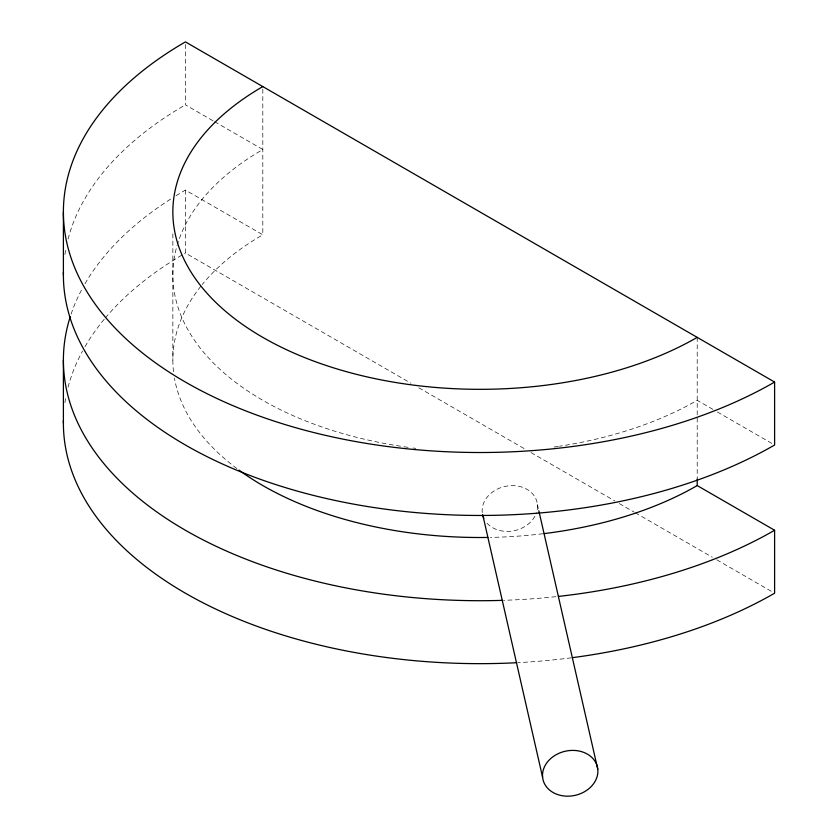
<?xml version="1.0" encoding="UTF-8"?>
<svg xmlns="http://www.w3.org/2000/svg" width="838" height="838" viewBox="0 0 838 838"><rect width="100%" height="100%" fill="white"/><g stroke="black" fill="none" stroke-linecap="round" stroke-linejoin="round"><path stroke-width="0.63" stroke-dasharray="4.19 3.14" d="M185.418 44.466L185.418 104.844L213.46 121.039M214.591 121.688L262.818 149.531A307.148 177.331 0 0 0 177.541 244.099M712.908 409.384L697.206 400.323A307.148 177.331 0 0 1 559.512 446.214M717.391 411.982L774.605 445.009M176.011 195.704A416.612 240.527 0 0 1 185.418 190.09L262.818 234.787A307.148 177.331 0 0 0 202.22 284.511M185.418 190.09L185.418 253.045L410.892 383.217M418.832 387.795L525.332 449.283M530.999 452.562L614.841 500.967M619.376 503.586L634.104 512.091M635.235 512.741L712.29 557.228M716.815 559.836L772.343 591.89M537.399 504.455L538.562 509.546M697.206 337.379L697.206 479.106M262.818 89.153L262.818 234.787M172.858 233.823L172.858 360.172M571.359 657.799A416.612 240.527 0 0 1 517.978 662.649M64.914 402.638A416.612 240.527 0 0 1 66.013 396.217M68.056 387.25A416.612 240.527 0 0 1 82.543 351.038M84.994 346.681A416.612 240.527 0 0 1 104.457 318.995M105.316 317.958A416.612 240.527 0 0 1 185.418 253.045M555.908 596.677A416.612 240.527 0 0 1 503.533 600.322M71.104 314.135A416.612 240.527 0 0 1 82.543 288.094M84.994 283.736A416.612 240.527 0 0 1 171.402 198.596M542.93 533.743A307.148 177.331 0 0 1 490.481 537.409M236.861 468.526A307.148 177.331 0 0 1 174.44 378.168M173.508 371.726A307.148 177.331 0 0 1 201.392 285.538M558.244 446.413A307.148 177.331 0 0 1 551.907 447.335M415.805 448.34A307.148 177.331 0 0 1 413.239 448.016M408.116 447.335A307.148 177.331 0 0 1 403.036 446.602M400.512 446.214A307.148 177.331 0 0 1 177.153 245.366M64.914 254.448A416.612 240.527 0 0 1 66.013 248.017M68.056 239.05A416.612 240.527 0 0 1 185.418 104.844M482.238 512.573A27.926 22.605 -12.8 0 1 513.223 485.631A27.926 22.605 -12.8 0 1 535.985 513.977M534.895 516.271A27.926 22.605 -12.8 0 1 487.129 523.3"/><path stroke-width="1.26" d="M774.605 382.065L185.418 41.9A416.612 240.527 0 0 0 185.418 382.065A416.612 240.527 0 0 0 774.605 382.065L774.605 445.009A416.612 240.527 0 0 1 318.545 496.662A416.612 240.527 0 0 1 63.416 272.381M544.218 533.586A307.148 177.331 0 0 0 697.206 485.569L774.605 530.255L774.605 593.199A416.612 240.527 0 0 1 572.637 657.631M538.855 510.824L597.777 769.221A27.926 22.605 -12.8 0 1 558.464 794.833A27.926 22.605 -12.8 0 1 554.337 755.803A27.926 22.605 -12.8 0 1 597.777 769.221M482.814 515.119L542.615 777.339M697.206 479.106L697.206 485.569M63.395 211.983L63.395 274.927M63.395 360.172L63.395 423.117M516.669 662.722A416.612 240.527 0 0 1 63.416 420.571M774.605 530.255A416.612 240.527 0 0 1 558.496 596.405M502.224 600.364A416.612 240.527 0 0 1 70.266 316.659M487.852 537.451A307.148 177.331 0 0 1 238.977 470.087M697.206 337.379A307.148 177.331 0 0 1 262.818 337.379A307.148 177.331 0 0 1 262.818 86.586M483.798 518.272A27.926 22.605 -12.8 0 1 482.636 514.909"/></g></svg>
